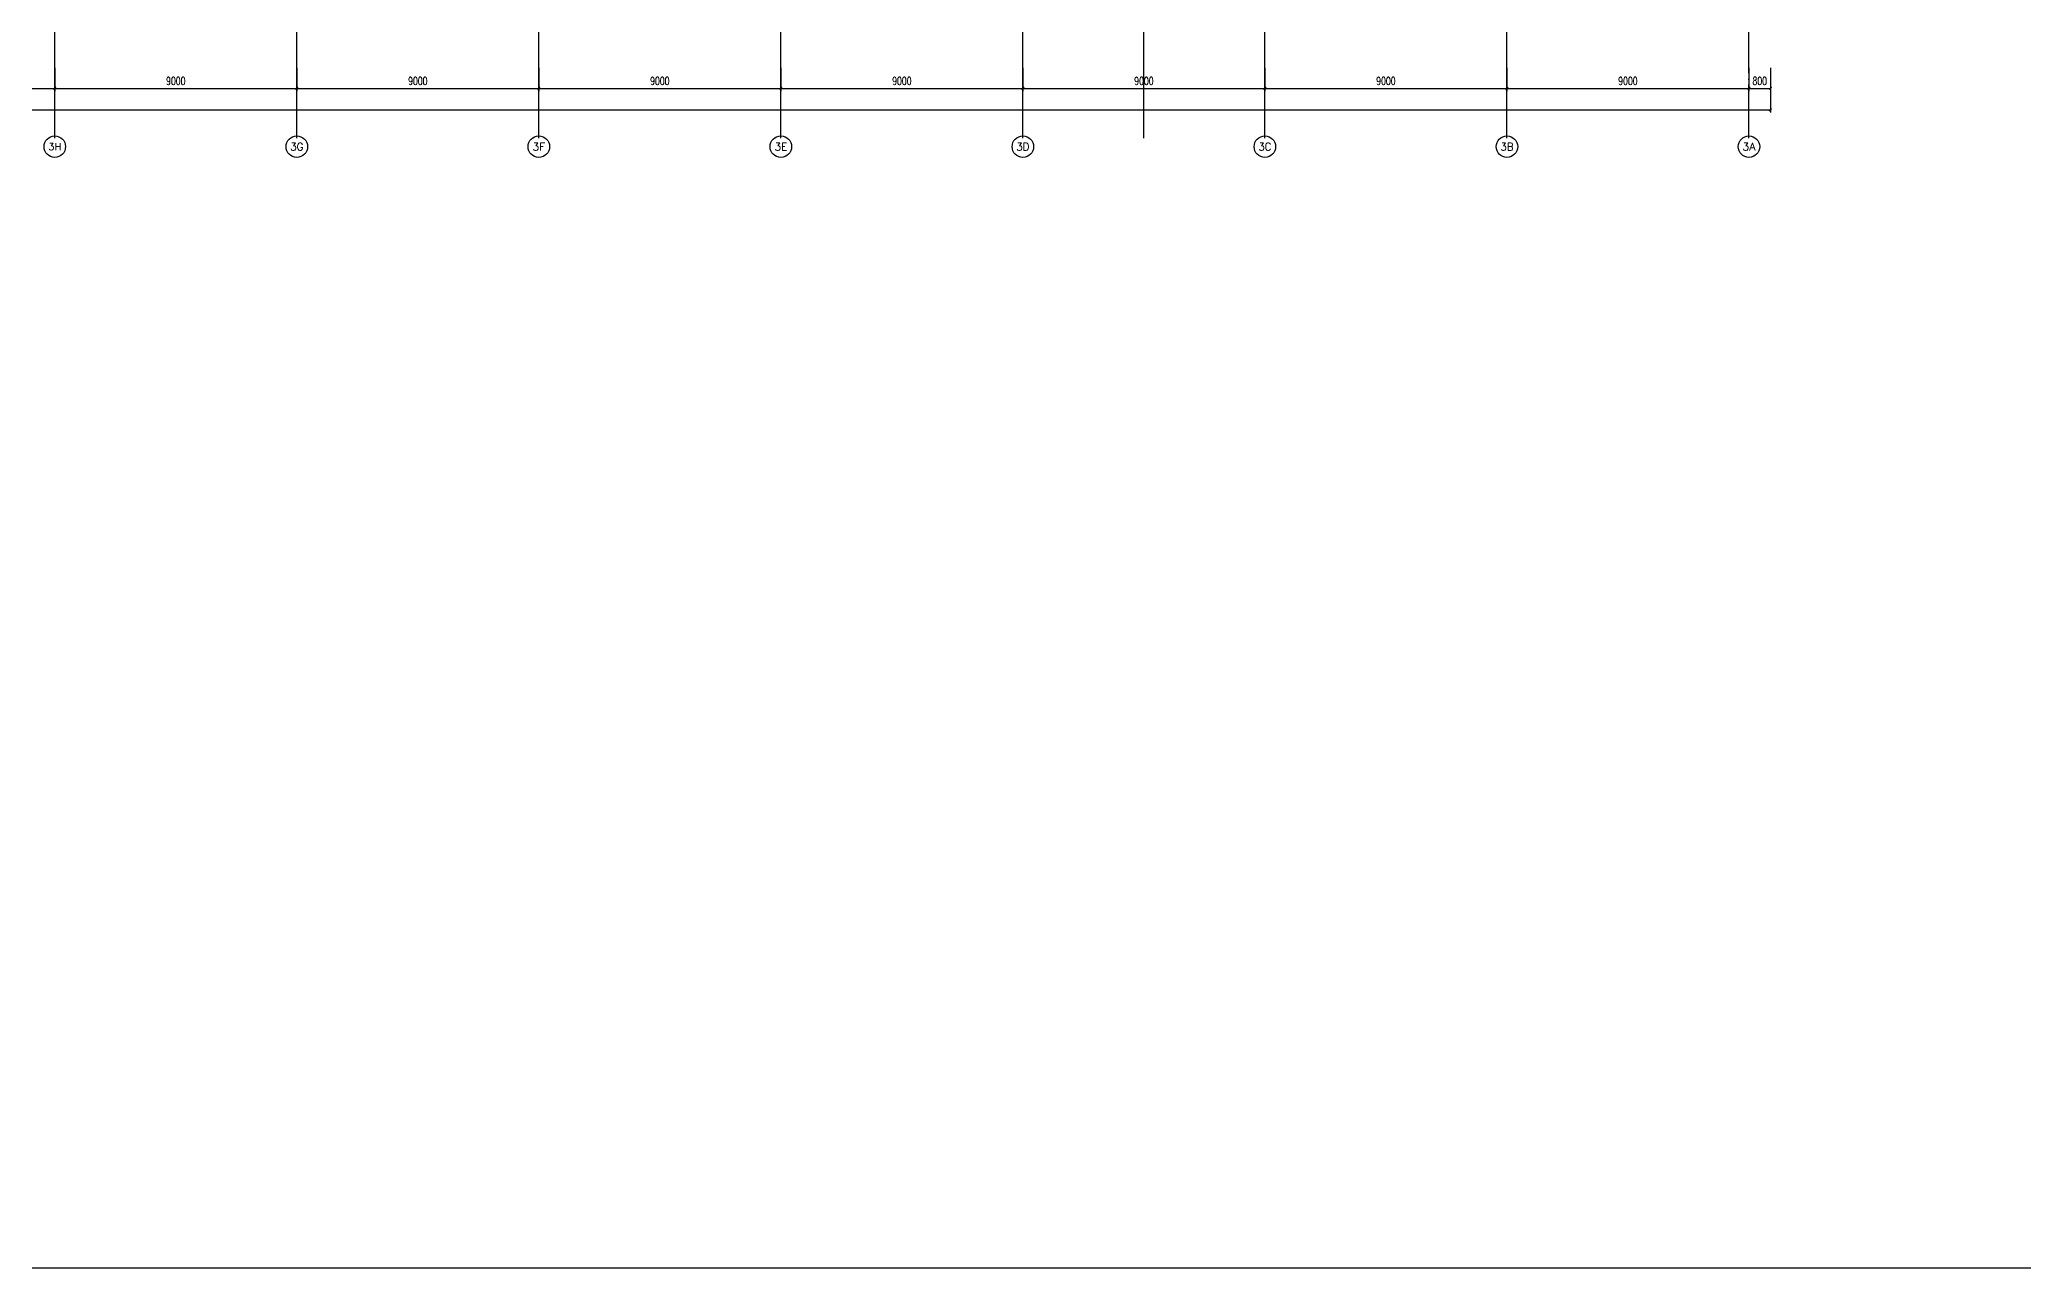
# Model space of a CAD drawing. Extents: x -555607 to 460190, y 498714 to 1664455.
# Drawn here: x -192416 to -118651, y 498714 to 544402 of the extents above; entities that cross this region are included whole.
import ezdxf
from ezdxf.enums import TextEntityAlignment as Align

# ---------------------------------------------------------------- set-up
doc = ezdxf.new("R2010")
doc.units = 0
doc.header["$LTSCALE"] = 1000
doc.header["$MEASUREMENT"] = 0
doc.linetypes.add('DOTE', pattern=[2.42, 2, -0.2, 0.02, -0.2])
doc.layers.get('Defpoints').update_dxf_attribs({"color": 210})
for name, color, linetype in [('A-AXIS-D', 1, 'Continuous'), ('A-AXIS-DOTE', 14, 'DOTE'), ('暖通', 7, 'Continuous')]:
    doc.layers.add(name, color=color, linetype=linetype)
doc.styles.add('_TCH_AXIS', font='COMPLEX', dxfattribs={"bigfont": 'GBCBIG'})
doc.styles.add('_TCH_DIM_T3', font='SIMPLEX', dxfattribs={"width": 0.705882, "bigfont": 'GBCBIG'})
doc.dimstyles.new('_TCH_ARCH&&100', dxfattribs={"dimtxt": 297.5, "dimasz": 100, "dimexe": 100, "dimexo": 100, "dimgap": 126.25, "dimtad": 1, "dimdec": 0, "dimzin": 0, "dimdsep": 46, "dimtxsty": '_TCH_DIM_T3', "dimblk": 'ARCHTICK', "dimcen": 0.09, "dimclrt": 7, "dimazin": 2, "dimtfac": 1, "dimtdec": 0, "dimtix": 1, "dimtmove": 2, "dimatfit": 3, "dimfxl": 100, "dimtolj": 1, "dimtzin": 0, "dimarcsym": 0})

# ---------------------------------------------------------------- blocks, each defined once
blk = doc.blocks.new('_ArchTick')
at = {"color": 0, "linetype": 'ByBlock', "const_width": 0.4}
blk.add_lwpolyline([(-0.5, -0.5), (0.5, 0.5)], dxfattribs=at)
blk = doc.blocks.new('*D129')
at = {"layer": 'A-AXIS-D', "color": 0, "lineweight": -2, "transparency": 16777216}
for p, q in [((-313754, 543250), (-313754, 541692)), ((-128054, 543250), (-128054, 541692)), ((-313754, 541792), (-128054, 541792))]:
    blk.add_line(p, q, dxfattribs=at)
at = {"layer": 'Defpoints', "color": 0, "transparency": 16777216}
for p in [(-313754, 543350), (-128054, 543350), (-128054, 541792)]:
    blk.add_point(p, dxfattribs=at)
at = {"layer": 'A-AXIS-D', "color": 0, "lineweight": -2, "transparency": 16777216, "xscale": 100, "yscale": 100, "zscale": 100, "rotation": 180}
blk.add_blockref('_ArchTick', (-313754, 541792), dxfattribs=at)
at = {"layer": 'A-AXIS-D', "color": 0, "lineweight": -2, "transparency": 16777216, "xscale": 100, "yscale": 100, "zscale": 100}
blk.add_blockref('_ArchTick', (-128054, 541792), dxfattribs=at)
at = {"layer": 'A-AXIS-D', "color": 7, "transparency": 16777216, "insert": (-220904, 542067), "char_height": 297.5, "attachment_point": 5, "style": '_TCH_DIM_T3'}
blk.add_mtext('\\A1;185700', dxfattribs=at)
blk = doc.blocks.new('*D262')
at = {"layer": 'A-AXIS-D', "color": 0, "lineweight": -2, "transparency": 16777216}
for p, q in [((-200854, 543350), (-200854, 542492)), ((-191854, 543350), (-191854, 542492)), ((-200854, 542592), (-191854, 542592))]:
    blk.add_line(p, q, dxfattribs=at)
at = {"layer": 'Defpoints', "color": 0, "transparency": 16777216}
for p in [(-200854, 543450), (-191854, 543450), (-191854, 542592)]:
    blk.add_point(p, dxfattribs=at)
at = {"layer": 'A-AXIS-D', "color": 0, "lineweight": -2, "transparency": 16777216, "xscale": 100, "yscale": 100, "zscale": 100, "rotation": 180}
blk.add_blockref('_ArchTick', (-200854, 542592), dxfattribs=at)
at = {"layer": 'A-AXIS-D', "color": 0, "lineweight": -2, "transparency": 16777216, "xscale": 100, "yscale": 100, "zscale": 100}
blk.add_blockref('_ArchTick', (-191854, 542592), dxfattribs=at)
at = {"layer": 'A-AXIS-D', "color": 7, "transparency": 16777216, "insert": (-196354, 542867), "char_height": 297.5, "attachment_point": 5, "style": '_TCH_DIM_T3'}
blk.add_mtext('\\A1;9000', dxfattribs=at)
blk = doc.blocks.new('*D263')
at = {"layer": 'A-AXIS-D', "color": 0, "lineweight": -2, "transparency": 16777216}
for p, q in [((-191854, 543350), (-191854, 542492)), ((-182854, 543350), (-182854, 542492)), ((-191854, 542592), (-182854, 542592))]:
    blk.add_line(p, q, dxfattribs=at)
at = {"layer": 'Defpoints', "color": 0, "transparency": 16777216}
for p in [(-191854, 543450), (-182854, 543450), (-182854, 542592)]:
    blk.add_point(p, dxfattribs=at)
at = {"layer": 'A-AXIS-D', "color": 0, "lineweight": -2, "transparency": 16777216, "xscale": 100, "yscale": 100, "zscale": 100, "rotation": 180}
blk.add_blockref('_ArchTick', (-191854, 542592), dxfattribs=at)
at = {"layer": 'A-AXIS-D', "color": 0, "lineweight": -2, "transparency": 16777216, "xscale": 100, "yscale": 100, "zscale": 100}
blk.add_blockref('_ArchTick', (-182854, 542592), dxfattribs=at)
at = {"layer": 'A-AXIS-D', "color": 7, "transparency": 16777216, "insert": (-187354, 542867), "char_height": 297.5, "attachment_point": 5, "style": '_TCH_DIM_T3'}
blk.add_mtext('\\A1;9000', dxfattribs=at)
blk = doc.blocks.new('*D264')
at = {"layer": 'A-AXIS-D', "color": 0, "lineweight": -2, "transparency": 16777216}
for p, q in [((-182854, 543350), (-182854, 542492)), ((-173854, 543350), (-173854, 542492)), ((-182854, 542592), (-173854, 542592))]:
    blk.add_line(p, q, dxfattribs=at)
at = {"layer": 'Defpoints', "color": 0, "transparency": 16777216}
for p in [(-182854, 543450), (-173854, 543450), (-173854, 542592)]:
    blk.add_point(p, dxfattribs=at)
at = {"layer": 'A-AXIS-D', "color": 0, "lineweight": -2, "transparency": 16777216, "xscale": 100, "yscale": 100, "zscale": 100, "rotation": 180}
blk.add_blockref('_ArchTick', (-182854, 542592), dxfattribs=at)
at = {"layer": 'A-AXIS-D', "color": 0, "lineweight": -2, "transparency": 16777216, "xscale": 100, "yscale": 100, "zscale": 100}
blk.add_blockref('_ArchTick', (-173854, 542592), dxfattribs=at)
at = {"layer": 'A-AXIS-D', "color": 7, "transparency": 16777216, "insert": (-178354, 542867), "char_height": 297.5, "attachment_point": 5, "style": '_TCH_DIM_T3'}
blk.add_mtext('\\A1;9000', dxfattribs=at)
blk = doc.blocks.new('*D265')
at = {"layer": 'A-AXIS-D', "color": 0, "lineweight": -2, "transparency": 16777216}
for p, q in [((-173854, 543350), (-173854, 542492)), ((-164854, 543350), (-164854, 542492)), ((-173854, 542592), (-164854, 542592))]:
    blk.add_line(p, q, dxfattribs=at)
at = {"layer": 'Defpoints', "color": 0, "transparency": 16777216}
for p in [(-173854, 543450), (-164854, 543450), (-164854, 542592)]:
    blk.add_point(p, dxfattribs=at)
at = {"layer": 'A-AXIS-D', "color": 0, "lineweight": -2, "transparency": 16777216, "xscale": 100, "yscale": 100, "zscale": 100, "rotation": 180}
blk.add_blockref('_ArchTick', (-173854, 542592), dxfattribs=at)
at = {"layer": 'A-AXIS-D', "color": 0, "lineweight": -2, "transparency": 16777216, "xscale": 100, "yscale": 100, "zscale": 100}
blk.add_blockref('_ArchTick', (-164854, 542592), dxfattribs=at)
at = {"layer": 'A-AXIS-D', "color": 7, "transparency": 16777216, "insert": (-169354, 542867), "char_height": 297.5, "attachment_point": 5, "style": '_TCH_DIM_T3'}
blk.add_mtext('\\A1;9000', dxfattribs=at)
blk = doc.blocks.new('*D266')
at = {"layer": 'A-AXIS-D', "color": 0, "lineweight": -2, "transparency": 16777216}
for p, q in [((-164854, 543350), (-164854, 542492)), ((-155854, 543350), (-155854, 542492)), ((-164854, 542592), (-155854, 542592))]:
    blk.add_line(p, q, dxfattribs=at)
at = {"layer": 'Defpoints', "color": 0, "transparency": 16777216}
for p in [(-164854, 543450), (-155854, 543450), (-155854, 542592)]:
    blk.add_point(p, dxfattribs=at)
at = {"layer": 'A-AXIS-D', "color": 0, "lineweight": -2, "transparency": 16777216, "xscale": 100, "yscale": 100, "zscale": 100, "rotation": 180}
blk.add_blockref('_ArchTick', (-164854, 542592), dxfattribs=at)
at = {"layer": 'A-AXIS-D', "color": 0, "lineweight": -2, "transparency": 16777216, "xscale": 100, "yscale": 100, "zscale": 100}
blk.add_blockref('_ArchTick', (-155854, 542592), dxfattribs=at)
at = {"layer": 'A-AXIS-D', "color": 7, "transparency": 16777216, "insert": (-160354, 542867), "char_height": 297.5, "attachment_point": 5, "style": '_TCH_DIM_T3'}
blk.add_mtext('\\A1;9000', dxfattribs=at)
blk = doc.blocks.new('*D267')
at = {"layer": 'A-AXIS-D', "color": 0, "lineweight": -2, "transparency": 16777216}
for p, q in [((-155854, 543350), (-155854, 542492)), ((-146854, 543350), (-146854, 542492)), ((-155854, 542592), (-146854, 542592))]:
    blk.add_line(p, q, dxfattribs=at)
at = {"layer": 'Defpoints', "color": 0, "transparency": 16777216}
for p in [(-155854, 543450), (-146854, 543450), (-146854, 542592)]:
    blk.add_point(p, dxfattribs=at)
at = {"layer": 'A-AXIS-D', "color": 0, "lineweight": -2, "transparency": 16777216, "xscale": 100, "yscale": 100, "zscale": 100, "rotation": 180}
blk.add_blockref('_ArchTick', (-155854, 542592), dxfattribs=at)
at = {"layer": 'A-AXIS-D', "color": 0, "lineweight": -2, "transparency": 16777216, "xscale": 100, "yscale": 100, "zscale": 100}
blk.add_blockref('_ArchTick', (-146854, 542592), dxfattribs=at)
at = {"layer": 'A-AXIS-D', "color": 7, "transparency": 16777216, "insert": (-151354, 542867), "char_height": 297.5, "attachment_point": 5, "style": '_TCH_DIM_T3'}
blk.add_mtext('\\A1;9000', dxfattribs=at)
blk = doc.blocks.new('*D268')
at = {"layer": 'A-AXIS-D', "color": 0, "lineweight": -2, "transparency": 16777216}
for p, q in [((-146854, 543350), (-146854, 542492)), ((-137854, 543350), (-137854, 542492)), ((-146854, 542592), (-137854, 542592))]:
    blk.add_line(p, q, dxfattribs=at)
at = {"layer": 'Defpoints', "color": 0, "transparency": 16777216}
for p in [(-146854, 543450), (-137854, 543450), (-137854, 542592)]:
    blk.add_point(p, dxfattribs=at)
at = {"layer": 'A-AXIS-D', "color": 0, "lineweight": -2, "transparency": 16777216, "xscale": 100, "yscale": 100, "zscale": 100, "rotation": 180}
blk.add_blockref('_ArchTick', (-146854, 542592), dxfattribs=at)
at = {"layer": 'A-AXIS-D', "color": 0, "lineweight": -2, "transparency": 16777216, "xscale": 100, "yscale": 100, "zscale": 100}
blk.add_blockref('_ArchTick', (-137854, 542592), dxfattribs=at)
at = {"layer": 'A-AXIS-D', "color": 7, "transparency": 16777216, "insert": (-142354, 542867), "char_height": 297.5, "attachment_point": 5, "style": '_TCH_DIM_T3'}
blk.add_mtext('\\A1;9000', dxfattribs=at)
blk = doc.blocks.new('*D269')
at = {"layer": 'A-AXIS-D', "color": 0, "lineweight": -2, "transparency": 16777216}
for p, q in [((-137854, 543350), (-137854, 542492)), ((-128854, 543350), (-128854, 542492)), ((-137854, 542592), (-128854, 542592))]:
    blk.add_line(p, q, dxfattribs=at)
at = {"layer": 'Defpoints', "color": 0, "transparency": 16777216}
for p in [(-137854, 543450), (-128854, 543450), (-128854, 542592)]:
    blk.add_point(p, dxfattribs=at)
at = {"layer": 'A-AXIS-D', "color": 0, "lineweight": -2, "transparency": 16777216, "xscale": 100, "yscale": 100, "zscale": 100, "rotation": 180}
blk.add_blockref('_ArchTick', (-137854, 542592), dxfattribs=at)
at = {"layer": 'A-AXIS-D', "color": 0, "lineweight": -2, "transparency": 16777216, "xscale": 100, "yscale": 100, "zscale": 100}
blk.add_blockref('_ArchTick', (-128854, 542592), dxfattribs=at)
at = {"layer": 'A-AXIS-D', "color": 7, "transparency": 16777216, "insert": (-133354, 542867), "char_height": 297.5, "attachment_point": 5, "style": '_TCH_DIM_T3'}
blk.add_mtext('\\A1;9000', dxfattribs=at)
blk = doc.blocks.new('*D270')
at = {"layer": 'A-AXIS-D', "color": 0, "lineweight": -2, "transparency": 16777216}
for p, q in [((-128854, 543350), (-128854, 542492)), ((-128054, 543350), (-128054, 542492)), ((-128854, 542592), (-128054, 542592))]:
    blk.add_line(p, q, dxfattribs=at)
at = {"layer": 'Defpoints', "color": 0, "transparency": 16777216}
for p in [(-128854, 543450), (-128054, 543450), (-128054, 542592)]:
    blk.add_point(p, dxfattribs=at)
at = {"layer": 'A-AXIS-D', "color": 0, "lineweight": -2, "transparency": 16777216, "xscale": 100, "yscale": 100, "zscale": 100, "rotation": 180}
blk.add_blockref('_ArchTick', (-128854, 542592), dxfattribs=at)
at = {"layer": 'A-AXIS-D', "color": 0, "lineweight": -2, "transparency": 16777216, "xscale": 100, "yscale": 100, "zscale": 100}
blk.add_blockref('_ArchTick', (-128054, 542592), dxfattribs=at)
at = {"layer": 'A-AXIS-D', "color": 7, "transparency": 16777216, "insert": (-128454, 542867), "char_height": 297.5, "attachment_point": 5, "style": '_TCH_DIM_T3'}
blk.add_mtext('\\A1;800', dxfattribs=at)

msp = doc.modelspace()

# ---------------------------------------------------------------- linework, layer by layer
at = {"layer": 'A-AXIS-D'}
for centre in [(-191854.2, 540424), (-182854.2, 540424), (-173854.2, 540424), (-164854.2, 540424), (-155854.2, 540424), (-146854.2, 540424), (-137854.2, 540424), (-128854.2, 540424)]:
    msp.add_circle(centre, 400, dxfattribs=at)
at = {"layer": 'A-AXIS-DOTE', "color": 250}
msp.add_line((-128854.2, 540740), (-128854.2, 841482.3), dxfattribs=at)
at = {"layer": 'A-AXIS-DOTE', "color": 250, "ltscale": 2}
for p, q in [((-191854.2, 540740), (-191854.2, 637259.3)), ((-182854.2, 540740), (-182854.2, 637259.3)), ((-173854.2, 540740), (-173854.2, 637259.3)), ((-164854.2, 540740), (-164854.2, 637259.3)), ((-155854.2, 540740), (-155854.2, 637259.3)), ((-151354.2, 540740), (-151354.2, 637259.3)), ((-146854.2, 540740), (-146854.2, 637259.3)), ((-137854.2, 540740), (-137854.2, 637259.3))]:
    msp.add_line(p, q, dxfattribs=at)
at = {"layer": '暖通', "color": 7}
msp.add_lwpolyline([(-417498.8, 920104.8), (460189.9, 920104.8), (460189.9, 498714.2), (-417498.8, 498714.2)], close=True, dxfattribs=at)

# ---------------------------------------------------------------- texts
at = {"layer": 'A-AXIS-D', "color": 7, "style": '_TCH_AXIS'}
for s, height, p, p2 in [('3H', 265.5, (-192100.7, 540291.2), (-191607.7, 540291.2)), ('3G', 276.42, (-183097.7, 540285.8), (-182610.7, 540285.8)), ('3F', 288.12, (-174094.3, 540279.9), (-173614.1, 540279.9)), ('3E', 288.12, (-165094.3, 540279.9), (-164614.1, 540279.9)), ('3D', 282.17, (-156096, 540282.9), (-155612.3, 540282.9)), ('3C', 294.28, (-147092.4, 540276.8), (-146616, 540276.8)), ('3B', 282.17, (-138096, 540282.9), (-137612.3, 540282.9)), ('3A', 276.42, (-129097.7, 540285.8), (-128610.7, 540285.8))]:
    msp.add_text(s, height=height, dxfattribs=at).set_placement(p, p2, align=Align.FIT)

# ---------------------------------------------------------------- dimensions: what is measured, and where the dimension line sits
at = {"layer": 'A-AXIS-D'}
for base, p1, p2, text, picture, middle in [((-128054.2, 541792.2), (-313754.2, 543350.2), (-128054.2, 543350.2), '185700', '*D129', (-220904.2, 542067.2)), ((-191854.2, 542592.2), (-200854.2, 543450.2), (-191854.2, 543450.2), '9000', '*D262', (-196354.2, 542867.2)), ((-182854.2, 542592.2), (-191854.2, 543450.2), (-182854.2, 543450.2), '9000', '*D263', (-187354.2, 542867.2)), ((-173854.2, 542592.2), (-182854.2, 543450.2), (-173854.2, 543450.2), '9000', '*D264', (-178354.2, 542867.2)), ((-164854.2, 542592.2), (-173854.2, 543450.2), (-164854.2, 543450.2), '9000', '*D265', (-169354.2, 542867.2)), ((-155854.2, 542592.2), (-164854.2, 543450.2), (-155854.2, 543450.2), '9000', '*D266', (-160354.2, 542867.2)), ((-146854.2, 542592.2), (-155854.2, 543450.2), (-146854.2, 543450.2), '9000', '*D267', (-151354.2, 542867.2)), ((-137854.2, 542592.2), (-146854.2, 543450.2), (-137854.2, 543450.2), '9000', '*D268', (-142354.2, 542867.2)), ((-128854.2, 542592.2), (-137854.2, 543450.2), (-128854.2, 543450.2), '9000', '*D269', (-133354.2, 542867.2)), ((-128054.2, 542592.2), (-128854.2, 543450.2), (-128054.2, 543450.2), '800', '*D270', (-128454.2, 542867.2))]:
    dim = msp.add_linear_dim(base=base, p1=p1, p2=p2, angle=0, text=text, dimstyle='_TCH_ARCH&&100', override={"dimgap": 0}, dxfattribs=at)
    dim.commit()
    dim.dimension.update_dxf_attribs({"geometry": picture, "text_midpoint": middle, "dimtype": 129})

doc.saveas('drawing.dxf')
